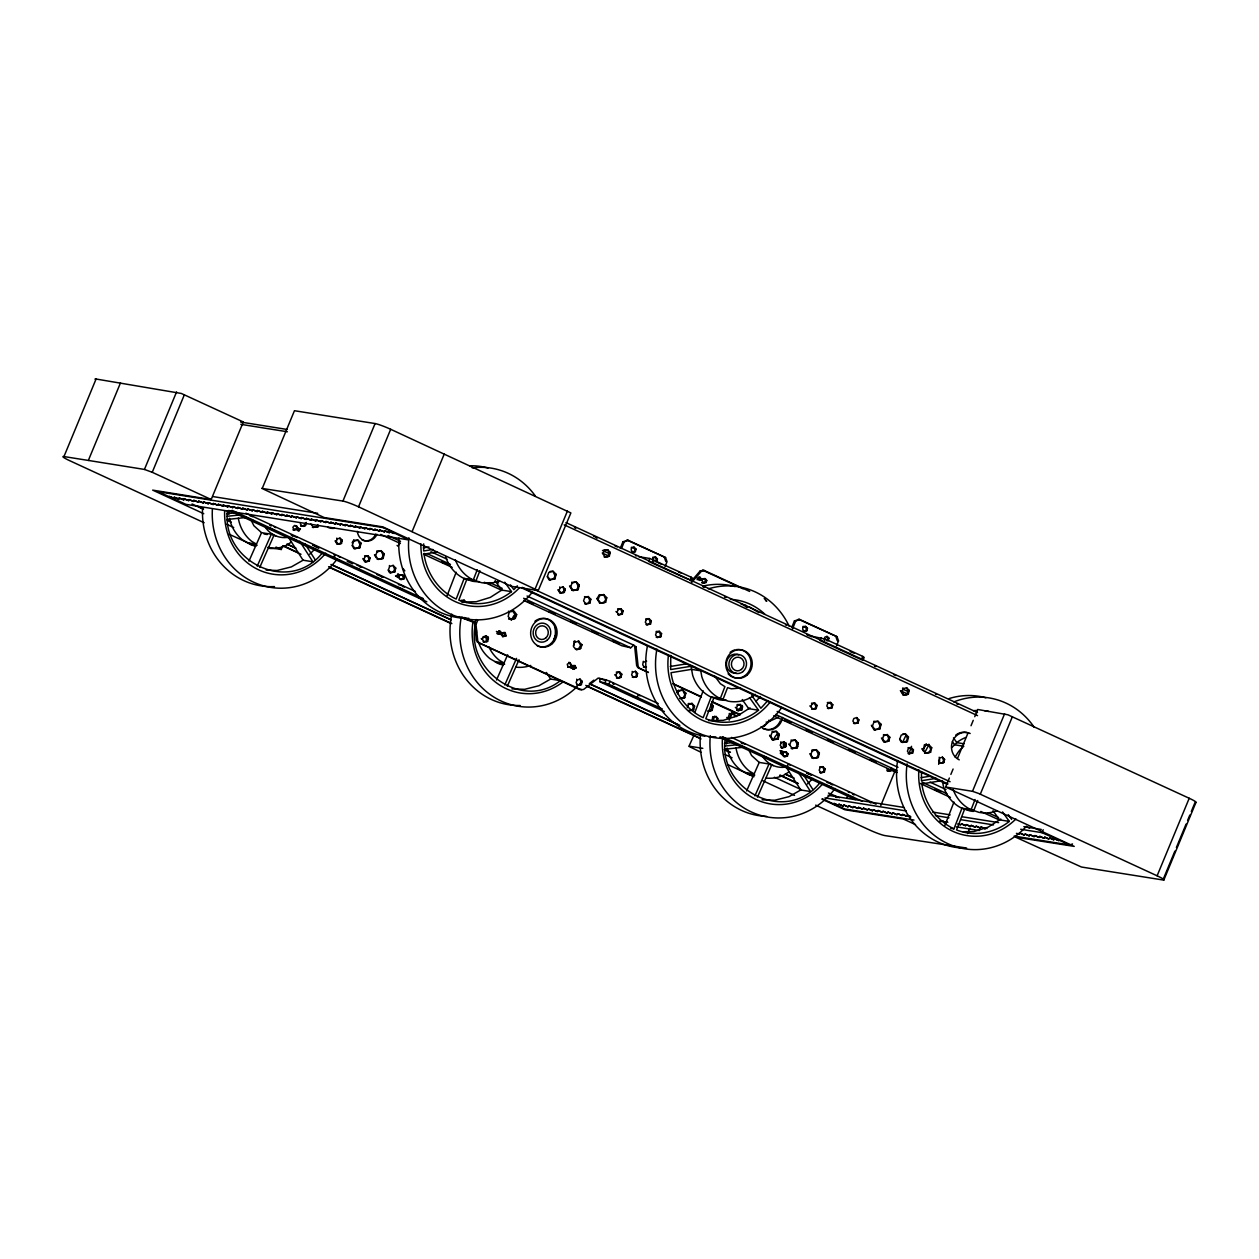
<?xml version="1.0" encoding="UTF-8"?>
<svg xmlns="http://www.w3.org/2000/svg" width="1259" height="1259" viewBox="0 0 1259 1259"><rect width="100%" height="100%" fill="white"/><g stroke="black" fill="none" stroke-linecap="round" stroke-linejoin="round"><path stroke-width="1.5" d="M423.701 543.888L423.653 550.97L432.907 549.475M670.764 655.404L670.669 669.552L691.018 666.263L694.685 666.845M921.509 771.893L921.446 780.737L936.255 778.345M227.454 510.981C221.316 561.797 289.208 594.704 322.273 553M475.288 624.527C465.61 670.087 522.312 711.115 560.397 680.631L550.624 679.057L538.915 685.746L524.625 689.334L511.894 688.878M725.231 738.97C717.599 790.384 786.245 825.18 819.955 782.752M585.844 603.879L584.632 603.675L588.268 603.423L589.716 600.37L588.205 596.53L584.695 597.679L583.547 600.873L585.844 603.879L589.904 603.061L590.817 599.221L588.205 596.53M605.249 557.029L604.037 556.84L607.672 556.588L609.12 553.535L607.609 549.679L604.1 550.844L602.951 554.039L605.249 557.029L609.309 556.226L610.222 552.371L607.609 549.679M882.15 739.222L883.613 741.677L887.265 741.425L888.697 738.372L887.202 734.532L883.676 735.697L882.543 738.876L884.841 741.881L888.885 741.079L889.798 737.223L887.202 734.532M906.606 687.697L908.101 691.537L906.669 694.59L903.018 694.842L900.83 691.144L904.245 695.031L908.29 694.228L909.203 690.388L906.606 687.697L903.081 688.846L901.948 692.041M305.512 525.554L300.948 526.026L305.512 525.554L306.267 522.375M341.504 543.416L342.259 540.253L340.103 538.034L337.207 538.978L336.263 541.622L338.167 544.093L341.504 543.416L336.94 543.888L335.13 540.851L336.263 541.622M359.917 547.712L361.003 543.148L357.902 539.954L353.732 541.323L352.378 545.116L355.101 548.672L359.917 547.712L353.889 548.483L352.142 545.556M369.265 561.121L370.02 557.957L367.88 555.738L364.968 556.683L364.024 559.311L365.928 561.782L369.265 561.121L364.701 561.593L362.891 558.555L364.024 559.311M383.129 558.429L384.2 553.866L381.115 550.671L376.945 552.04L375.575 555.833L378.314 559.389L383.129 558.429L377.086 559.201L378.314 559.389M394.822 571.932L395.735 568.077L393.123 565.385L389.613 566.55L388.48 569.745L390.778 572.735L394.822 571.932L389.55 572.53L388.087 570.075M403.824 579.014L404.407 576.606L402.77 574.907L399.984 575.394L397.97 573.726L396.727 576.134L395.515 575.93L401.275 579.518L403.824 579.014L400.063 579.329L401.275 579.518M487.658 641.272L488.429 638.045L486.242 635.795L483.299 636.755L482.354 639.43L484.274 641.948L487.658 641.272L483.047 641.744L484.274 641.948M509.218 612.031L508.148 616.532L511.201 619.68L515.324 618.342L516.662 614.597L513.971 611.087L509.218 612.031L508.479 611.182M554.983 578.857L556.069 574.293L552.969 571.098L548.798 572.467L547.445 576.26L550.167 579.817L554.983 578.857L548.955 579.612L547.209 576.701M564.362 592.281L565.118 589.086L562.946 586.851L560.019 587.811L559.075 590.455L560.979 592.942L564.362 592.281L559.767 592.753L557.942 589.684L559.075 590.455M578.196 589.574L579.282 585.01L576.181 581.815L572.011 583.185L570.657 586.977L573.38 590.534L578.196 589.574L572.168 590.329L569.556 585.954L570.657 586.977M573.821 641.35L574.56 642.2L573.49 646.701L576.543 649.849L580.651 648.495L581.988 644.75L578.086 641.051L580.651 645.379L578.243 649.266L575.394 649.109M581.406 684.55L582.162 681.324L579.99 679.073L577.047 680.049L576.087 682.724L578.007 685.226L581.406 684.55L576.779 685.022L578.007 685.226M605.642 602.243L606.728 597.679L603.628 594.484L599.441 595.853L598.088 599.646L600.826 603.187L605.642 602.243L599.599 602.998L597.002 598.623L599.441 594.673L599.441 595.853M635.386 551.584L635.984 549.05L634.268 547.287L631.404 547.319L631.215 550.136L632.726 552.103L635.386 551.584L631.499 551.914L632.726 552.103M622.308 614.14L623.063 610.961L620.907 608.742L618.012 609.686L617.067 612.33L618.956 614.801L622.308 614.14L617.744 614.612L618.956 614.801M621.017 677.358L621.773 674.194L619.633 671.976L616.721 672.92L615.777 675.564L617.681 678.034L621.017 677.358L616.454 677.83L617.681 678.034M657.418 558.949L656.82 561.467L655.325 561.64L657.418 558.949L655.703 557.186L652.854 557.202L652.65 560.035M636.834 676.681L637.573 673.518L635.433 671.299L632.537 672.243L631.593 674.887L633.482 677.358L636.834 676.681L632.27 677.153L633.482 677.358M650.541 624.071L651.281 620.907L649.14 618.673L646.229 619.633L645.3 622.261L647.189 624.732L650.541 624.071L645.977 624.543L647.189 624.732M660.818 636.802L661.573 633.607L659.401 631.373L656.49 632.333L655.53 634.977L657.45 637.479L660.818 636.802L656.222 637.274L657.45 637.479M680.143 698.352L684.739 697.691L685.825 693.127L682.724 689.932L678.554 691.301L677.657 693.835M688.39 710.517L693.662 709.903L694.575 706.063L691.978 703.372L688.453 704.536L687.32 707.715M707.574 711.02L712.169 710.359L713.255 705.795L711.193 703.671M741.787 709.966L742.542 706.755L740.371 704.505L737.428 705.465L736.468 708.14L738.388 710.643L741.787 709.966L737.176 710.454L738.388 710.643M778.219 738.907L779.305 734.343L776.221 731.149L772.035 732.518L770.681 736.31L773.419 739.867L778.219 738.907L772.192 739.663L769.595 735.287L770.681 736.31M806.862 630.728L807.46 628.21L805.76 626.447L802.896 626.463L802.707 629.295L804.202 631.263L806.862 630.728L802.99 631.058L804.202 631.263M785.459 747.154L786.214 743.975L784.058 741.756L781.162 742.716L780.218 745.344L782.107 747.815L785.459 747.154L780.895 747.61L782.107 747.815M787.426 756.14L788.008 753.716L786.371 752.032L783.586 752.504L781.571 750.852L780.344 753.244L784.892 756.643L787.426 756.14L783.665 756.454L781.729 753.858L782.862 751.875L786.371 752.032M797.215 747.673L798.3 743.109L795.2 739.914L791.03 741.283L789.676 745.076L792.399 748.633L797.215 747.673L791.171 748.428L792.399 748.633M828.91 638.108L828.312 640.626L826.817 640.8L828.91 638.108L827.194 636.33L824.881 637.101L824.141 639.194M816.225 708.534L816.981 705.339L814.825 703.104L811.898 704.064L810.938 706.724L812.858 709.21L816.225 708.534L811.63 709.006L812.858 709.21M818.303 757.414L819.389 752.851L816.304 749.656L812.118 751.025L810.765 754.818L813.487 758.374L818.303 757.414L812.275 758.17L810.544 755.258M832.026 707.841L832.781 704.678L830.625 702.459L827.73 703.403L826.785 706.031L828.674 708.502L832.026 707.841L827.462 708.313L828.674 708.502M824.377 772.097L825.133 768.919L822.993 766.7L820.081 767.66L819.153 770.288L821.041 772.758L824.377 772.097L819.814 772.57L821.041 772.758M858.103 722.965L858.858 719.802L856.702 717.583L853.807 718.527L852.862 721.171L854.751 723.642L858.103 722.965L853.539 723.437M879.962 728.851L881.032 724.287L877.948 721.092L873.762 722.461L872.408 726.254L875.147 729.811L879.962 728.851L873.919 729.622L872.188 726.695M907.393 741.52L908.479 736.956L905.378 733.761L901.208 735.13L899.855 738.923L902.577 742.48L907.393 741.52L901.365 742.291L899.618 739.363M912.681 753.055L913.452 749.86L911.28 747.626L908.353 748.586L907.409 751.245L909.313 753.732L912.681 753.055L908.101 753.543L909.313 753.732M930.606 752.237L931.691 747.673L928.591 744.478L924.421 745.847L923.067 749.64L925.79 753.197L930.606 752.237L924.578 753.008L925.79 753.197M938.647 764.339L939.733 759.775M943.841 762.545L944.596 759.382L942.44 757.163L939.544 758.107L938.6 760.751L940.504 763.222L943.841 762.545L939.277 763.017L940.504 763.222M393.123 565.385L394.634 569.225L393.186 572.278M692.041 710.265L693.489 707.212L691.978 703.372M553.598 640.988L555.376 634.583L555.376 627.013M573.396 645.757L574.922 640.721M729.181 720.148L732.203 713.46M399.323 543.117L398.174 546.312L397.057 545.43M563.796 592.659L564.709 590.125M643.302 661.305L642.704 664.862L644.639 667.364L643.412 667.176L646.465 666.955M706.047 582.492L701.908 582.681L706.047 582.492L706.755 580.493L705.323 578.621L697.03 579.644M712.201 720.069L712.767 716.576M447.087 595.712L456.167 572.247M477.24 569.745L473.321 579.88L464.162 578.416L456.167 599.079C438.525 590.849 426.707 573.191 424.015 554.102L437.093 551.993M479.884 570.736L475.996 580.808L466.837 579.345L458.78 600.181C476.343 607.153 496.88 603.407 511.5 591.636L504.749 582.177M694.811 712.5L703.183 690.845M944.895 825.495L953.96 802.03M950.702 828.328L953.96 828.847L961.955 808.199L971.114 809.647L975.048 799.512M977.692 800.519L973.789 810.576L964.63 809.112L956.572 829.949C974.151 836.92 994.673 833.19 1009.293 821.403L1002.542 811.945M621.537 548.515L624.165 541.937L628.068 540.237L665.57 557.564L667.034 561.719L665.067 566.66M792.367 629.311L795.657 621.096L799.544 619.397L837.062 636.708L838.525 640.878L836.558 645.804M620.231 548.389L622.953 541.748L628.068 540.237M791.722 627.533L794.429 620.892L799.544 619.397M880.796 805.587L894.992 771.075M204.194 522.768L69.796 460.731A12.732 1.243 22.5 0 1 63.957 456.561L96.077 379.022L181.359 393.469L243.317 421.97L211.182 499.508L152.669 490.129L203.753 513.703M63.957 456.561L88.35 460.432L120.486 382.909M88.35 460.432L144.439 469.434L176.575 391.895M211.182 499.508L152.245 472.298L184.365 394.759M262.313 488.24L294.449 410.717L375.088 423.559A12.732 1.243 22.5 0 1 390.683 429.288L570.878 512.932L538.222 590.597L511.343 586.316L382.799 526.876L324.161 517.528L261.809 488.382L342.936 501.082A12.732 1.243 22.5 0 1 358.532 506.81L538.222 590.597M267.868 547.35L281.292 549.491L282.771 545.887M342.936 501.082L375.088 423.559M358.532 506.81L390.683 429.288M412.118 531.55L444.254 454.027M476.39 623.504L474.926 622.465L476.138 619.538L477.602 620.577L476.39 623.504L458.921 616.595M535.311 588.504L567.447 510.981M691.238 577.236L690.026 580.163L691.49 581.217L692.702 578.29L691.238 577.236L649.817 558.492L648.605 561.42L688.327 579.376M652.508 562.852L653.72 559.925M606.161 679.923L599.567 678.365L600.15 681.922L604.934 682.85L606.161 679.923L610.048 681.355L658.268 703.624M604.934 682.85L608.837 684.282L610.048 681.355M637.07 697.691L632.947 696.4L638.958 698.729L637.07 697.691L638.282 694.763L640.076 695.834M701.153 752.363L688.925 746.351L693.898 735.398M729.653 718.008L731.888 712.594M821.309 637.652L820.097 640.579L862.966 660.361L864.178 657.434L862.73 656.395L825.212 639.084L808.073 635.433M824 642.011L825.212 639.084M787.048 766.936L782.925 765.645L788.937 767.99L787.048 766.936L788.26 764.008L790.054 765.079M861.502 659.323L862.73 656.395M846.756 798.316L848.251 794.681M945.635 787.032L972.499 791.313L978.841 793.532L1157.115 875.808A12.732 1.243 22.5 0 1 1162.938 879.978L1081.465 867.026L1015.541 837.141L1074.21 846.394L945.635 787.032L949.365 778.031M950.86 774.411L953.094 769.013M957.58 758.186L968.029 732.943M971.019 725.735L973.254 720.321M974.749 716.717L977.739 709.494L1007.908 714.782L1189.22 798.269A12.732 1.243 22.5 0 1 1195.043 802.439L1191.313 811.457M972.499 791.313L1004.603 713.774M980.305 794.177L1012.409 716.639M967.589 833.615L969.823 828.202M1020.687 829.256L1041.996 832.671L1043.207 829.744M1157.115 875.808L1189.22 798.269M1163.678 878.168L1174.883 851.115M1176.378 847.512L1186.088 824.078M1187.583 820.459L1189.818 815.061M1163.835 880.01L1195.94 802.471M248.952 561.152L261.542 532.667L273.172 534.524M257.229 566.109L271.33 534.225L275.658 535.878M259.763 567.384L273.832 535.594M496.502 680.002L507.645 654.806M504.78 684.959L516.52 658.394M507.314 686.234L519.023 659.732M746.634 790.904L759.224 762.419L770.854 764.276M754.912 795.861L769.013 763.993L773.341 765.629M757.446 797.136L771.515 765.346M303.954 525.806L305.15 523.288M316.717 527.065L318.417 526.608L312.389 527.364L316.717 527.065L317.85 524.657M339.946 543.683L342.259 540.253M358.201 548.184L361.003 543.148M367.707 561.388L370.02 557.957M381.414 558.902L384.2 553.866M402.345 579.171L404.407 576.606M486.1 641.539L488.429 638.045M553.268 579.313L556.069 574.293M562.789 592.548L565.118 589.086M576.496 590.03L579.282 585.01M603.927 602.699L606.728 597.679M633.891 551.741L635.984 549.05M579.832 684.817L582.162 681.324M620.75 614.392L623.063 610.961M619.459 677.625L621.773 674.194M648.967 624.338L651.281 620.907M635.26 676.949L637.573 673.518M659.26 637.07L661.573 633.607M683.023 698.163L685.825 693.127M710.454 710.816L713.255 705.795M740.213 710.249L742.542 706.755M805.382 630.901L807.46 628.21M776.52 739.363L779.305 734.343M783.901 747.405L786.214 743.975M785.946 756.297L788.008 753.716M795.499 748.129L798.3 743.109M814.667 708.801L816.981 705.339M830.468 708.109L832.781 704.678M816.603 757.871L819.389 752.851M822.819 772.365L825.133 768.919M856.545 723.233L858.858 719.802M878.247 729.323L881.032 724.287M905.693 741.992L908.479 736.956M911.123 753.323L913.452 749.86M928.906 752.709L931.691 747.673M942.283 762.812L944.596 759.382M925.412 751.277L929.111 744.384M333.745 557.879L338.986 560.239L332.99 557.91L335.303 555.046L334.107 554.81L335.398 555.66M303.624 526.419L305.245 523.555M511.563 619.758L513.987 615.478M398.127 576.732L399.26 574.765L402.77 574.907M572.625 669.08L574.623 665.743M352.095 542.786L353.716 540.158L358.044 540.394L359.917 544.549M511.201 619.68L508.652 618.877L512.917 619.098L516.662 614.597M704.19 582.807L706.755 580.493M676.917 692.765L678.538 690.137L678.554 691.301M889.908 770.854L891.97 770.382L886.903 770.697L889.908 770.854L891.592 768.116M298.95 530.81L300.382 528.859L297.533 528.135L295.125 525.585L296.668 526.057L298.95 530.81L297.722 530.621L300.382 528.859M691.521 580.95L700.256 570.846L704.111 570.406L749.672 591.447M691.632 582.492L701.814 570.783L704.111 570.406M297.848 528.308L296.432 529.897L292.922 529.866L297.533 528.135L299.768 529.425M517.339 585.828L513.845 589.653L510.43 584.884M755.746 701.593L760.42 696.495M767.864 700.602L760.861 708.25L751.78 695.519M850.077 651.533L854.342 653.264M609.12 553.535L610.222 552.371M589.716 600.37L590.817 599.221M908.101 691.537L909.203 690.388M888.697 738.372L889.798 737.223M394.634 569.225L395.735 568.077M693.489 707.212L694.575 706.063M764.134 726.38L768.604 721.722L778.503 717.174M309.698 554.212L313.9 550.057M807.381 783.964L812.968 778.424M755.306 694.354L754.739 694.889A38.211 35.205 -80.9 0 1 728.237 701.184L719.519 698.194A38.211 35.205 -80.9 0 1 701.798 676.65L700.744 670.827L691.584 669.363L671.031 672.699C673.722 691.773 685.541 709.431 703.183 717.677L711.178 697.014L720.337 698.477L724.916 686.643L720.353 683.7L714.703 676.083M951.835 747.484L957.407 742.102A38.211 35.205 -80.9 0 1 965.684 737.506M737.428 705.465L737.05 704.584L740.371 704.505M486.242 635.795L487.312 638.974M579.99 679.073L581.044 682.268M562.946 586.851L564.001 589.999M656.49 632.333L656.112 631.451L659.401 631.373M811.898 704.064L811.52 703.183L814.825 703.104M907.975 747.72L911.28 747.626M618.012 609.686L617.634 608.821L620.907 608.742M646.229 619.633L645.851 618.767L649.14 618.673M827.336 702.538L830.625 702.459M856.702 717.583L857.725 720.715M942.44 757.163L943.479 760.294M364.968 556.683L364.591 555.817L367.88 555.738M466.444 602.463L464.288 600.244L460.999 600.323M616.721 672.92L616.343 672.054L619.633 671.976M635.433 671.299L636.456 674.431M716.041 716.481L717.063 719.629L718.197 718.716L716.041 716.481L713.145 717.441M784.058 741.756L785.081 744.887M819.703 766.794L822.993 766.7M523.618 600.386L621.852 645.741L630.665 647.771L633.781 645.19L636.015 646.858L638.156 666.53L639.588 668.309L648.401 672.369M589.322 683.637L593.855 680.128M291.443 542.015L286.674 545.163A38.211 35.205 -80.9 0 1 268.576 548.326M789.125 771.783L784.357 774.914A38.211 35.205 -80.9 0 1 766.259 778.078M511.5 591.636L501.727 590.078L490.333 597.38L476.217 601.739L461.628 602.038M750.034 707.841L737.349 715.978L723.233 720.337L708.644 720.62M749.514 697.612L758.516 710.218C743.896 722.005 723.358 725.751 705.795 718.763L713.853 697.927L723.012 699.39L727.56 687.65L731.448 688.815L740.575 688.028M1000.811 819.027L988.126 827.163L974.01 831.522L963.072 831.743M496.408 631.404L497.651 632.38L499.965 630.916L503.144 636.661L506.087 635.858L505.189 632.49L499.288 634.253L496.896 633.513L501.822 633.545M696.557 577.551L697.785 578.51L700.098 577.063L703.277 582.791M502.451 636.708L505.111 635.071L506.087 635.858M576.118 667.837L571.948 668.167L574.34 668.907L569.934 662.627L567.274 664.217L567.888 666.578L574.34 668.907L576.118 667.837L575.017 665.57L568.092 667.05L575.017 665.57M299.721 541.228L312.862 561.766L303.073 560.208L291.364 566.896L277.09 570.484L266.168 570.091M798.411 772.57L810.544 791.533L800.755 789.96L789.047 796.648L774.773 800.236L762.041 799.78M580.651 645.379L581.988 644.75M1014.124 836.086L1069.977 845.025L1072.511 843.923M461.392 601.204L464.288 600.244M631.971 548.043L634.268 547.287M653.405 557.942L655.703 557.186M643.664 662.187L646.607 661.211M803.447 627.202L805.76 626.447M736.452 716.513L733.367 713.318L729.181 714.687L727.828 718.48L726.742 717.457M502.671 632.71L500.075 633.545L498.737 630.728M512.917 619.098L515.324 618.342M578.243 649.266L580.651 648.495M697.785 578.51L699.422 580.383L705.323 578.621M607.672 556.588L609.309 556.226M588.268 603.423L589.904 603.061M906.669 694.59L908.29 694.228M887.265 741.425L888.885 741.079M574.56 642.2L579.297 641.256M679.923 698.651L684.739 697.691M689.617 710.721L693.662 709.903M708.959 711.005L712.169 710.359M423.307 547.885L428.957 546.973M670.323 666.467L687.288 663.729M921.1 777.653L930.527 776.126M940.504 780.863L921.808 783.885C924.499 802.959 936.334 820.616 953.96 828.847M226.777 513.719L234.284 512.917M227.171 516.284L240.469 514.868M227.391 519.448L246.339 517.433M497.51 632.71L501.302 632.301M482.512 637.495L488.193 636.881M501.46 635.465L505.237 635.071L503.962 632.286M724.46 743.471L733.84 742.48M724.854 746.036L738.152 744.62M725.074 749.199L744.022 747.185M581.768 689.476L579.549 689.586L477.429 642.169L476.295 640.154L474.533 623.095M700.256 570.846L701.814 570.783M425.526 554.495L424.141 553.346M946.721 821.466L947.822 822.363M985.907 827.73L987.009 828.642M701.955 579.675L700.209 579.675L698.887 576.858M286.942 537.467C278.585 538.459 270.276 534.446 265.523 527.584M784.625 767.219C776.268 768.226 767.959 764.197 763.206 757.336M607.53 550.026L603.895 549.821L604.1 550.844M383.129 555.266L381.241 551.112L376.929 550.875L376.945 552.04M550.23 571.381L553.11 571.523L554.999 575.693M573.443 582.099L576.323 582.24L578.211 586.411M600.873 594.752L603.769 594.909L605.642 599.079M584.491 596.672L588.142 596.86M679.986 690.215L682.866 690.373L684.754 694.527M691.899 703.702L688.264 703.513L688.453 704.536M729.181 713.523L733.493 713.743L734.752 716.528M873.762 721.297L878.074 721.533L879.962 725.703M902.64 734.044L905.52 734.202L907.409 738.356M887.123 734.863L883.472 734.674L883.676 735.697M772.035 731.353L776.347 731.573L778.235 735.744M930.621 749.074L928.733 744.903L924.405 744.683L924.421 745.847M791.014 740.119L795.326 740.339L797.215 744.51M818.319 754.251L816.43 750.081L812.102 749.86L812.118 751.025M230.916 510.666L231.861 510.776M398.851 542.251L399.795 542.361M689.413 746.209L702.821 748.334M240.611 422.033L287.052 429.445M240.815 424.33L287.382 431.758M622.953 541.748L624.165 541.937M626.84 540.048L665.57 557.564M212.96 496.581L317.74 513.31M234.379 511.941L228.87 511.06L228.886 514.239M764.213 598.529L766.778 601.188L765.519 600.559M336.94 543.888L338.167 544.093M264.044 534.021L267.301 534.54M353.889 548.483L355.101 548.672M548.955 579.612L550.167 579.817M794.429 620.892L795.657 621.096M572.168 590.329L573.38 590.534M247.299 542.692L256.474 544.156L251.674 541.339A38.211 35.205 -80.9 0 1 238.297 518.141M798.332 619.208L837.062 636.708M364.701 561.593L365.928 561.782M559.767 592.753L560.979 592.942M249.754 544.14L257.088 545.304M599.599 602.998L600.826 603.187M838.525 640.878L837.298 640.689L835.834 636.519M389.55 572.53L390.778 572.735M903.018 694.842L904.245 695.031M569.934 662.627L568.706 662.423L572.153 666.452M494.834 661.542L504.009 663.005L499.225 660.188A38.211 35.205 -80.9 0 1 488.791 646.685M497.289 662.989L504.639 664.17M758.516 710.218L748.743 708.675L742.243 699.563M964.174 743.817L956.84 742.653L953.472 737.916M873.919 729.622L875.147 729.811M768.604 720.305L770.445 720.604M766.133 722.099L767.974 722.383M883.613 741.677L884.841 741.881M772.192 739.663L773.419 739.867M730.22 741.394L726.553 740.811L726.569 743.99M812.275 758.17L813.487 758.374M783.665 756.454L784.892 756.643M744.982 772.444L754.157 773.907L749.357 771.09A38.211 35.205 -80.9 0 1 735.98 747.893M747.437 773.892L754.771 775.072M1009.293 821.403L999.52 819.845L993.021 810.749M828.092 795.31L903.663 807.412M932.746 812.071L950.183 814.856M961.813 816.713L998.639 822.615M1023.835 826.644L1041.272 829.429M824.928 797.938L906.338 810.953M935.406 815.612L948.971 817.783M960.601 819.64L993.54 824.913M913.987 820.065L844.647 808.97L822.3 798.82M956.352 826.848L979.455 830.547M638.47 556.604L649.817 558.492M636.015 646.858L634.693 646.622L636.645 665.586L637.794 667.6L648.354 672.495M635.449 555.675L636.393 555.864M785.49 624.936L786.45 625.125M806.925 634.835L807.885 635.024M935.547 694.197L936.491 694.386M956.982 704.096L957.926 704.285M271.031 525.365L269.819 525.145L271.126 525.979M376.96 574.608L382.972 577.126L381.257 576.701M398.379 584.491L402.597 585.939M613.841 683.653L612.645 683.417L613.936 684.267M826.895 782.358L831.113 783.806M848.33 792.241L849.526 792.478M870.945 802.361L869.749 802.14L871.055 802.974M254.444 545.226L252.508 544.706M144.439 469.434L152.245 472.298M574.56 527.663L575.914 527.993L574.482 527.143M595.995 537.562L597.348 537.892L593.524 536.066M703.183 587.04L704.536 587.371L703.089 586.521M724.617 596.923L725.971 597.254L724.539 596.404M746.052 606.822L747.405 607.153L743.581 605.327M874.659 666.184L876.012 666.515L874.58 665.665M359.838 566.818L361.538 567.227L356.738 564.945M402.691 586.6L404.391 587.009M831.208 784.451L832.907 784.861M852.626 794.35L854.342 794.759L852.532 793.689M836.92 797.104L835.567 796.774L836.999 797.624M296.668 526.057L294.449 525.491L292.843 527.301L294.15 530.055M741.063 604.131L746.524 605.61M657.34 562.285L661.416 564.221M678.774 572.184L680.946 572.939M567.888 666.578L574.34 668.907M1041.996 832.671L1069.977 845.025M828.469 793.028L839.517 797.75M895.605 771.012L891.75 769.8L896.99 772.145M423.748 599.693L418.696 597.474L422.804 598.765M1016.406 833.348L1019.475 834.308L1017.964 833.474M957.627 823.937L960.696 824.897L959.185 824.078M720.793 737.097L724.649 738.309L722.76 737.27M910.949 816.965L906.936 815.202L910.21 816.225M251.155 544.234L228.965 534.194M486.462 582.87L490.569 584.16L488.429 583.027M462.305 617.24L467.545 619.601L461.549 617.256M779.935 750.71L783.586 752.504L782.752 754.409L781.729 753.858M614.959 545.965L617.351 546.941M893.622 674.588L896.015 675.564M249.597 515.482L252.603 516.694M745.407 744.226L741.189 742.779L742.495 743.628M806.673 772.696L811.488 774.977L806.767 773.294M673.109 683.7L701.326 696.668M711.917 701.515L740.15 714.482M702.491 570.138L743.046 588.787M430.956 551.741L446.961 559.122M495.007 581.249L498.564 582.886M527.033 596.011L633.781 645.19M228.76 510.414L426.817 601.786M600.15 681.922L664.39 711.555M719.707 737.066L855.317 799.622M725.042 754.519L732.093 757.776M774.395 777.259L800.834 789.456M822.001 799.197L844.915 809.757L903.395 819.027L915.529 824.629M727.576 764.528L754.015 776.709M762.812 780.769L794.523 795.389M565.968 522.611L977.535 712.578M564.189 524.846L977.551 715.631M602.479 550.466L609.624 553.771M902.498 688.988L907.865 691.459M602.258 553.031L609.372 556.305M900.342 690.656L907.456 693.929M533.391 588.944L950.104 781.745M522.17 587.371L947.98 783.932M521.242 587.685L946.973 784.2M777.133 711.445L898.013 767.329M930.008 782.122L946.013 789.519M1026.006 826.502L1029.563 828.154M775.623 714.451L896.912 770.555M921.887 782.107L946.862 793.674M987.89 812.653L998.592 817.595M388.055 535.547L400.535 541.323M427.305 553.692L450.486 564.425M489.735 582.587L502.215 588.362M523.634 598.261L630.665 647.771M380.753 534.43L400.393 543.51M423.606 554.228L452.186 567.416M484.337 582.256L502.184 590.502M773.64 715.82L896.88 772.711M920.093 783.428L950.451 797.435M980.808 811.457L998.67 819.703M245.82 513.184L415.439 591.51M731.463 737.428L876.091 804.202M315.254 546.595L318.81 548.232M347.248 561.357L352.583 563.812M604.698 680.206L598.214 678.034L583.704 689.381L581.516 689.869L479.223 642.893L477.791 641.099L475.855 623.236M232.112 510.336L423.15 598.544M464.225 617.508L474.926 622.465M608.837 684.282L662.407 709.022M723.107 737.05L862.384 801.353M286.958 543.967L295.896 548.09M331.605 564.583L451.273 619.821M590.565 684.125L679.86 725.341M785.238 773.986L794.161 778.109M288.059 544.706L295.204 547.995M330.928 564.488L450.58 619.727M589.873 684.03L677.389 724.429M786.324 774.726L791.691 777.196M196.451 505.662L203.596 508.966M226.825 519.684L230.397 521.336M283.967 546.06L298.257 552.67M328.615 566.676L451.839 623.567M585.781 685.4L700.083 738.167M725.09 749.703L730.44 752.19M780.438 775.261L798.3 783.507M192.06 503.978L202.762 508.935M227.769 520.471L231.341 522.123M283.133 546.028L300.995 554.275M329.575 567.463L451.005 623.535M586.741 686.186L701.043 738.954M724.255 749.672L729.606 752.142M779.62 775.229L797.466 783.476M226.667 524.279L233.718 527.537M276.004 547.051L281.292 549.491M815.675 805.13L869.277 829.854A12.732 1.243 22.5 0 0 884.872 835.583L965.433 847.874M673.014 683.952L701.2 697.03M711.76 701.924L739.93 715.002M396.727 576.134L399.15 577.299L399.26 574.765M939.592 820.931L941.102 821.765M810.277 635.984L811.709 636.834M338.309 556.273L340.119 557.328M318.684 547.445L312.673 544.927L313.979 545.761M297.266 537.546L291.254 535.028L292.544 535.878M274.037 526.592L275.831 527.647M749.121 606.744L758.815 612.614M759.224 762.419L751.576 755.479L748.68 749.703M261.542 532.667L253.893 525.727L250.997 519.951M615.934 611.559L617.067 612.33M614.644 674.793L615.777 675.564M809.82 705.953L810.938 706.724M735.335 707.369L736.468 708.14M481.206 638.659L482.354 639.43M881.426 737.994L882.543 738.876M923.067 749.64L921.966 748.617L923.713 751.544M871.322 725.231L872.408 726.254M809.663 753.795L810.765 754.818M788.575 744.053L789.676 745.076M597.002 598.623L598.088 599.646M375.575 555.833L374.49 554.81L376.221 557.737M886.918 769.107L889.074 771.326M497.651 632.38L499.288 634.253M403.006 568.501L404.831 570.862M310.879 524.012L313.617 527.568M300.287 523.744L302.176 526.215M1008.239 814.652L1011.638 819.42M952.355 741.614L954.621 744.793L963.78 746.257L959.61 750.285A38.211 35.205 -80.9 0 0 955.172 757.194M495.228 580.981L501.727 590.078M803.903 775.497L812.968 789.676M785.38 765.913L800.755 789.96M546.39 672.448L550.624 679.057M305.213 544.156L315.285 559.925M288.626 537.624L303.073 560.208M704.096 578.432L705.465 580.729M512.743 610.883L515.324 615.21M911.012 747.877L912.319 750.789M826.722 636.487L827.761 638.785M805.288 626.589L806.327 628.902M830.342 702.695L831.648 705.591M814.542 703.356L815.863 706.268M822.709 766.951L824.015 769.847M785.868 752.174L786.859 754.377M740.103 704.741L741.425 707.684M655.231 557.328L656.285 559.641M710.926 704.426L712.169 707.196M633.796 547.445L634.835 549.742M659.134 631.609L660.456 634.536M648.857 618.924L650.163 621.82M620.624 608.978L621.946 611.874M619.349 672.212L620.656 675.107M402.25 575.048L403.258 577.251M367.597 555.974L368.903 558.87M339.836 538.27L341.142 541.165M780.785 741.834L781.162 742.716M632.144 671.377L632.537 672.243M336.83 538.112L337.207 538.978M939.167 757.241L939.544 758.107M559.657 586.93L560.019 587.811M576.669 679.168L577.047 680.049M664.359 557.359L665.822 561.53M573.789 665.381L574.356 668.167M389.409 565.527L389.613 566.55M902.876 687.839L903.081 688.846M942.361 780.549L943.416 786.371A38.211 35.205 -80.9 0 0 961.136 807.916L969.855 810.906A38.211 35.205 -80.9 0 0 973.49 811.41M690.876 665.476L692.639 675.186A38.211 35.205 -80.9 0 0 710.359 696.731L719.062 699.736A38.211 35.205 -80.9 0 0 726.427 700.287M353.716 540.158L353.732 541.323M571.995 582.02L572.011 583.185M476.406 629.909L476.421 633.088M95.086 379.305A12.732 1.243 22.5 0 1 96.077 379.022M736.137 673.093A9.553 8.797 -80.9 0 1 726.553 662.328A9.553 8.797 -80.9 0 1 738.907 654.853M708.313 588.866A76.421 70.425 -80.9 0 1 789.204 626.274M781.792 707.495A76.421 70.425 -80.9 0 1 696.715 732.313A76.421 70.425 -80.9 0 1 656.899 649.109M730.33 599.331A63.029 58.087 -80.9 0 1 764.78 614.109M769.894 702.412A63.029 58.087 -80.9 0 1 701.908 720.038A63.029 58.087 -80.9 0 1 668.45 655.121M715.836 736.877A76.421 70.425 -80.9 0 1 708.471 736.609M704.788 736.169A76.421 70.425 -80.9 0 1 647.488 645.757M703.938 585.891A76.421 70.425 -80.9 0 1 735.067 586.584M997.238 810.67A38.211 35.205 -80.9 0 1 979.014 812.37L970.296 809.38A38.211 35.205 -80.9 0 1 953.205 789.692M953.803 701.924A76.421 70.425 -80.9 0 1 1034.269 727.403M1026.431 826.297A76.421 70.425 -80.9 0 1 944.848 842.192A76.421 70.425 -80.9 0 1 907.094 763.898M909.313 753.228A76.421 70.425 -80.9 0 1 911.547 746.319M1015.903 818.964A63.029 58.087 -80.9 0 1 951.143 830.468A63.029 58.087 -80.9 0 1 918.865 769.926M923.256 750.364A63.029 58.087 -80.9 0 1 926.246 743.723M973.475 710.674A63.029 58.087 -80.9 0 1 977.299 710.454M984.884 710.847A63.029 58.087 -80.9 0 1 988.63 711.429M966.613 848.062A76.421 70.425 -80.9 0 1 897.604 760.53M903.128 741.378A76.421 70.425 -80.9 0 1 906.244 734.878M949.317 698.493A76.421 70.425 -80.9 0 1 985.86 697.769M479.411 581.705A38.211 35.205 -80.9 0 1 472.046 581.139L463.343 578.133A38.211 35.205 -80.9 0 1 445.623 556.604M499.445 580.887A38.211 35.205 -80.9 0 1 481.221 582.602L472.503 579.596A38.211 35.205 -80.9 0 1 455.412 559.909M472.219 467.876A76.421 70.425 -80.9 0 1 535.374 496.046M532.415 592.06A76.421 70.425 -80.9 0 1 451.084 614.345A76.421 70.425 -80.9 0 1 408.876 537.75M519.337 587.906A63.029 58.087 -80.9 0 1 455.648 601.802A63.029 58.087 -80.9 0 1 420.899 543.825M468.82 618.295A76.421 70.425 -80.9 0 1 463.296 618.169M459.614 617.823A76.421 70.425 -80.9 0 1 398.961 538.002M469.812 465.767A76.421 70.425 -80.9 0 1 488.051 468.002M736.499 649.597A14.337 13.204 -81 0 1 750.191 668.498A14.337 13.204 -81 0 1 728.127 673.817M730.094 652.382A14.337 13.204 -81 0 1 734.815 649.943M959.248 759.854A14.337 13.204 -81 0 1 952.654 741.11A14.337 13.204 -81 0 1 970.17 733.509M955.77 735.083A14.337 13.204 -81 0 1 968.942 733.305M555.046 636.346A38.211 35.205 -80.9 0 1 554.259 639.603M530.747 665.46A38.211 35.205 -80.9 0 1 516.127 667.176M486.965 641.807A38.211 35.205 -80.9 0 1 485.848 636.991M503.317 665.114A38.211 35.205 -80.9 0 1 498.045 663.43L490.05 658.725A38.211 35.205 -80.9 0 1 478.861 643.428M520.14 705.496A76.421 70.41 -80.9 0 1 451.776 614.14M581.249 682.205A76.421 70.41 -80.9 0 1 578.621 685.069M577.267 686.454A76.421 70.41 -80.9 0 1 495.165 697.864A76.421 70.41 -80.9 0 1 461.203 617.508M563.041 681.922A63.029 58.071 -80.9 0 1 499.083 684.707A63.029 58.071 -80.9 0 1 472.88 622.371M255.782 546.264A38.211 35.205 -80.9 0 1 250.51 544.58L242.499 539.875A38.211 35.205 -80.9 0 1 229.437 518.299M274.462 586.584A76.421 70.41 -80.9 0 1 202.573 507.912M336.2 560.318A76.421 70.41 -80.9 0 1 256.285 583.342A76.421 70.41 -80.9 0 1 212.362 509.486M325.719 553.22A63.029 58.071 -80.9 0 1 260.55 570.673A63.029 58.071 -80.9 0 1 224.653 510.839M376.945 534.288A11.142 10.261 -80.9 0 1 365.897 540.977A11.142 10.261 -80.9 0 1 357.336 531.329M334.532 528.292A14.337 13.204 -80.9 0 1 327.765 527.269M375.733 534.084A11.142 10.261 -80.9 0 1 362.104 540.001M741.11 708.534A11.142 10.261 -80.9 0 1 737.868 710.296M782.516 717.473A14.337 13.204 -80.9 0 1 761.066 726.805M780.281 720.888A14.337 13.204 -80.9 0 1 762.781 728.489M742.401 705.481A11.142 10.261 -80.9 0 1 736.641 710.092M534.949 621.238A14.337 13.204 -80.9 0 1 555.817 630.869A14.337 13.204 -80.9 0 1 537.2 645.82M797.86 746.209A6.846 6.311 -80.9 0 1 796.994 747.752M786.183 746.131A6.846 6.311 -80.9 0 1 785.852 742.621M783.177 751.45A9.553 8.797 -80.9 0 1 780.879 751.434M774.285 738.278A9.553 8.797 -80.9 0 1 777.181 734.39M783.853 747.138A9.553 8.797 -80.9 0 1 783.397 742.243M753.464 776.016A38.211 35.205 -80.9 0 1 748.176 774.332L740.182 769.627A38.211 35.205 -80.9 0 1 727.12 748.051M766.621 816.383A76.421 70.41 -80.9 0 1 700.523 734.076M835.079 788.496A76.421 70.41 -80.9 0 1 753.291 812.81A76.421 70.41 -80.9 0 1 710.312 735.634M713.491 719.581A76.421 70.41 -80.9 0 1 714.624 716.166M822.253 784.341A63.029 58.071 -80.9 0 1 755.904 799.386A63.029 58.071 -80.9 0 1 722.587 736.908M447.716 564.362L441.704 562.033L447.716 564.362M533.438 603.942L527.427 601.613L533.438 603.942M554.873 613.841L548.861 611.496L554.873 613.841M576.292 623.724L570.296 621.395L576.292 623.724M597.726 633.623L591.73 631.294L597.726 633.623M619.16 643.522L613.149 641.177L619.16 643.522M790.605 722.666L784.609 720.337L790.605 722.666M812.039 732.549L806.028 730.22L812.039 732.549M833.458 742.448L827.462 740.119L833.458 742.448M854.892 752.347L848.896 750.018L854.892 752.347M876.327 762.23L870.331 759.901L876.327 762.23M940.615 791.911L934.619 789.582L940.615 791.911M174.088 498.296L169.304 496.439L174.088 498.296M178.967 499.083L174.198 497.226L178.967 499.083M183.861 499.854L179.093 497.997L183.861 499.854M188.756 500.641L183.987 498.784L188.756 500.641M193.65 501.428L188.881 499.571L193.65 501.428M198.544 502.199L193.776 500.342L198.544 502.199M203.439 502.986L198.67 501.129L203.439 502.986M208.333 503.773L203.565 501.916L208.333 503.773M213.227 504.544L208.443 502.687L213.227 504.544M218.122 505.331L213.338 503.474L218.122 505.331M223.016 506.118L218.232 504.261L223.016 506.118M227.91 506.889L223.126 505.032L227.91 506.889M232.805 507.676L228.021 505.819L232.805 507.676M237.683 508.463L232.915 506.606L237.683 508.463M242.578 509.234L237.809 507.377L242.578 509.234M247.472 510.021L242.704 508.164L247.472 510.021M252.367 510.808L247.598 508.951L252.367 510.808M257.261 511.579L252.492 509.722L257.261 511.579M262.155 512.366L257.387 510.509L262.155 512.366M267.05 513.153L262.281 511.296L267.05 513.153M271.944 513.924L267.16 512.067L271.944 513.924M276.838 514.711L272.054 512.854L276.838 514.711M281.733 515.498L276.949 513.641L281.733 515.498M286.627 516.269L281.843 514.412L286.627 516.269M248.054 518.315L253.295 520.659L248.054 518.315M291.521 517.056L286.737 515.199L291.521 517.056M296.4 517.827L291.632 515.985L296.4 517.827M301.294 518.614L296.526 516.757L301.294 518.614M306.189 519.4L301.42 517.543L306.189 519.4M311.083 520.172L306.315 518.315L311.083 520.172M315.978 520.958L311.209 519.101L315.978 520.958M320.872 521.745L316.103 519.888L320.872 521.745M325.766 522.516L320.998 520.659L325.766 522.516M330.661 523.303L325.876 521.446L330.661 523.303M335.555 524.09L330.771 522.233L335.555 524.09M340.449 524.861L335.665 523.004L340.449 524.861M345.344 525.648L340.56 523.791L345.344 525.648M269.473 528.198L274.714 530.558L269.473 528.198M350.238 526.435L345.454 524.578L350.238 526.435M355.117 527.206L350.348 525.349L355.117 527.206M360.011 527.993L355.243 526.136L360.011 527.993M364.905 528.78L360.137 526.923L364.905 528.78M369.8 529.551L365.031 527.694L369.8 529.551M374.694 530.338L369.926 528.481L374.694 530.338M379.588 531.125L374.82 529.268L379.588 531.125M384.483 531.896L379.714 530.039L384.483 531.896M389.377 532.683L384.593 530.826L389.377 532.683M394.272 533.47L389.487 531.613L394.272 533.47M290.892 538.097L296.133 540.457L290.892 538.097M312.326 547.995L317.567 550.34L312.326 547.995M355.18 567.778L360.42 570.122L355.18 567.778M376.598 577.661L381.839 580.021L376.598 577.661M398.033 587.56L403.273 589.92L398.033 587.56M612.283 686.485L617.524 688.846L612.283 686.485M655.136 706.268L660.377 708.628L655.136 706.268M740.843 745.847L746.083 748.192L740.843 745.847M762.262 755.73L767.502 758.091L762.262 755.73M805.115 775.528L810.355 777.873L805.115 775.528M826.549 785.411L831.79 787.772L826.549 785.411M847.968 795.31L853.209 797.655L847.968 795.31M834.056 803.431L838.226 805.304L834.056 803.431M838.966 804.218L843.121 806.09L838.966 804.218M843.86 804.989L848.031 806.862L843.86 804.989M848.755 805.776L852.925 807.649L848.755 805.776M853.649 806.563L857.82 808.435L853.649 806.563M858.559 807.349L862.714 809.222L858.559 807.349M863.454 808.136L867.624 810.009L863.454 808.136M868.348 808.923L872.518 810.796L868.348 808.923M873.242 809.694L877.413 811.567L873.242 809.694M878.153 810.481L882.323 812.354L878.153 810.481M883.047 811.268L887.217 813.141L883.047 811.268M887.941 812.055L892.112 813.928L887.941 812.055M892.836 812.842L897.006 814.715L892.836 812.842M897.746 813.613L901.916 815.486L897.746 813.613M902.64 814.4L906.81 816.273L902.64 814.4M941.826 820.679L945.997 822.552L941.826 820.679M961.42 823.811L965.59 825.684L961.42 823.811M966.314 824.598L970.484 826.471L966.314 824.598M971.224 825.385L975.379 827.257L971.224 825.385M976.118 826.172L980.289 828.044L976.118 826.172M981.013 826.943L985.183 828.815L981.013 826.943M1020.199 833.222L1024.37 835.095L1020.199 833.222M1025.109 834.009L1029.264 835.882L1025.109 834.009M1030.004 834.78L1034.174 836.653L1030.004 834.78M1034.898 835.567L1039.068 837.44L1034.898 835.567M1039.792 836.354L1043.963 838.226L1039.792 836.354M1044.702 837.141L1048.857 839.013L1044.702 837.141M1049.597 837.927L1053.767 839.8L1049.597 837.927M1054.491 838.714L1058.662 840.587L1054.491 838.714M383.208 527.615L158.13 491.671L185.97 504.355L408.608 539.906L383.208 527.615M742.857 671.629A9.553 8.797 -80.9 0 0 741.346 655.247A9.553 8.797 -80.9 0 0 728.93 665.208A9.553 8.797 -80.9 0 0 742.857 671.629M741.394 669.473A6.846 6.311 -80.9 0 0 740.323 657.717A6.846 6.311 -80.9 0 0 731.416 664.862A6.846 6.311 -80.9 0 0 741.394 669.473M746.744 675.391A14.337 13.204 -81 0 0 744.478 650.809A14.337 13.204 -81 0 0 725.845 665.759A14.337 13.204 -81 0 0 746.744 675.391M545.651 638.108A6.846 6.311 -80.9 0 0 544.565 626.352A6.846 6.311 -80.9 0 0 535.657 633.497A6.846 6.311 -80.9 0 0 545.651 638.108M547.098 640.249A9.553 8.797 -80.9 0 0 545.603 623.866A9.553 8.797 -80.9 0 0 533.187 633.828A9.553 8.797 -80.9 0 0 547.098 640.249M551.584 644.246A14.337 13.204 -80.9 0 0 549.333 619.664A14.337 13.204 -80.9 0 0 530.7 634.615A14.337 13.204 -80.9 0 0 551.584 644.246"/></g></svg>
